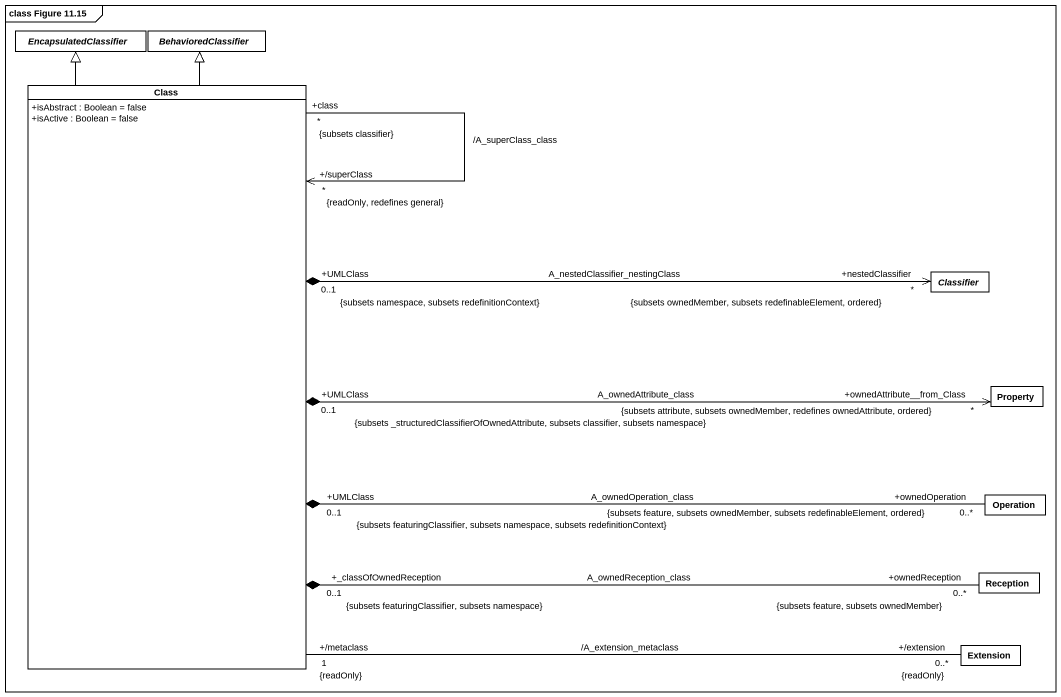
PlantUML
@startuml
mainframe class Figure 11.15
hide circle
hide empty members
skinparam classAttributeIconSize 0
abstract class EncapsulatedClassifier
abstract class BehavioredClassifier
class "Class" as Class_ {
  +isAbstract : Boolean = false
  +isActive : Boolean = false
}
abstract class Classifier
class Property
class Operation
class Reception
class Extension
Class_ -up-|> EncapsulatedClassifier
Class_ -up-|> BehavioredClassifier
Class_ "+class\n*\n{subsets classifier}" --> "+/superClass\n*\n{readOnly, redefines general}" Class_ : /A_superClass_class
Class_ "+UMLClass\n0..1\n{subsets namespace, subsets redefinitionContext}" *-right-> "+nestedClassifier\n{subsets ownedMember, subsets redefinableElement, ordered}\n*" Classifier : A_nestedClassifier_nestingClass
Class_ "+UMLClass\n0..1\n{subsets _structuredClassifierOfOwnedAttribute, subsets classifier, subsets namespace}" *-right-> "+ownedAttribute__from_Class\n*\n{subsets attribute, subsets ownedMember, redefines ownedAttribute, ordered}" Property : A_ownedAttribute_class
Class_ "+UMLClass\n0..1\n{subsets featuringClassifier, subsets namespace, subsets redefinitionContext}" *-right- "+ownedOperation\n0..*\n{subsets feature, subsets ownedMember, subsets redefinableElement, ordered}" Operation : A_ownedOperation_class
Class_ "+_classOfOwnedReception\n0..1\n{subsets featuringClassifier, subsets namespace}" *-right- "+ownedReception\n0..*\n{subsets feature, subsets ownedMember}" Reception : A_ownedReception_class
Class_ "+/metaclass\n1\n{readOnly}" -right- "+/extension\n0..*\n{readOnly}" Extension : /A_extension_metaclass
@enduml
